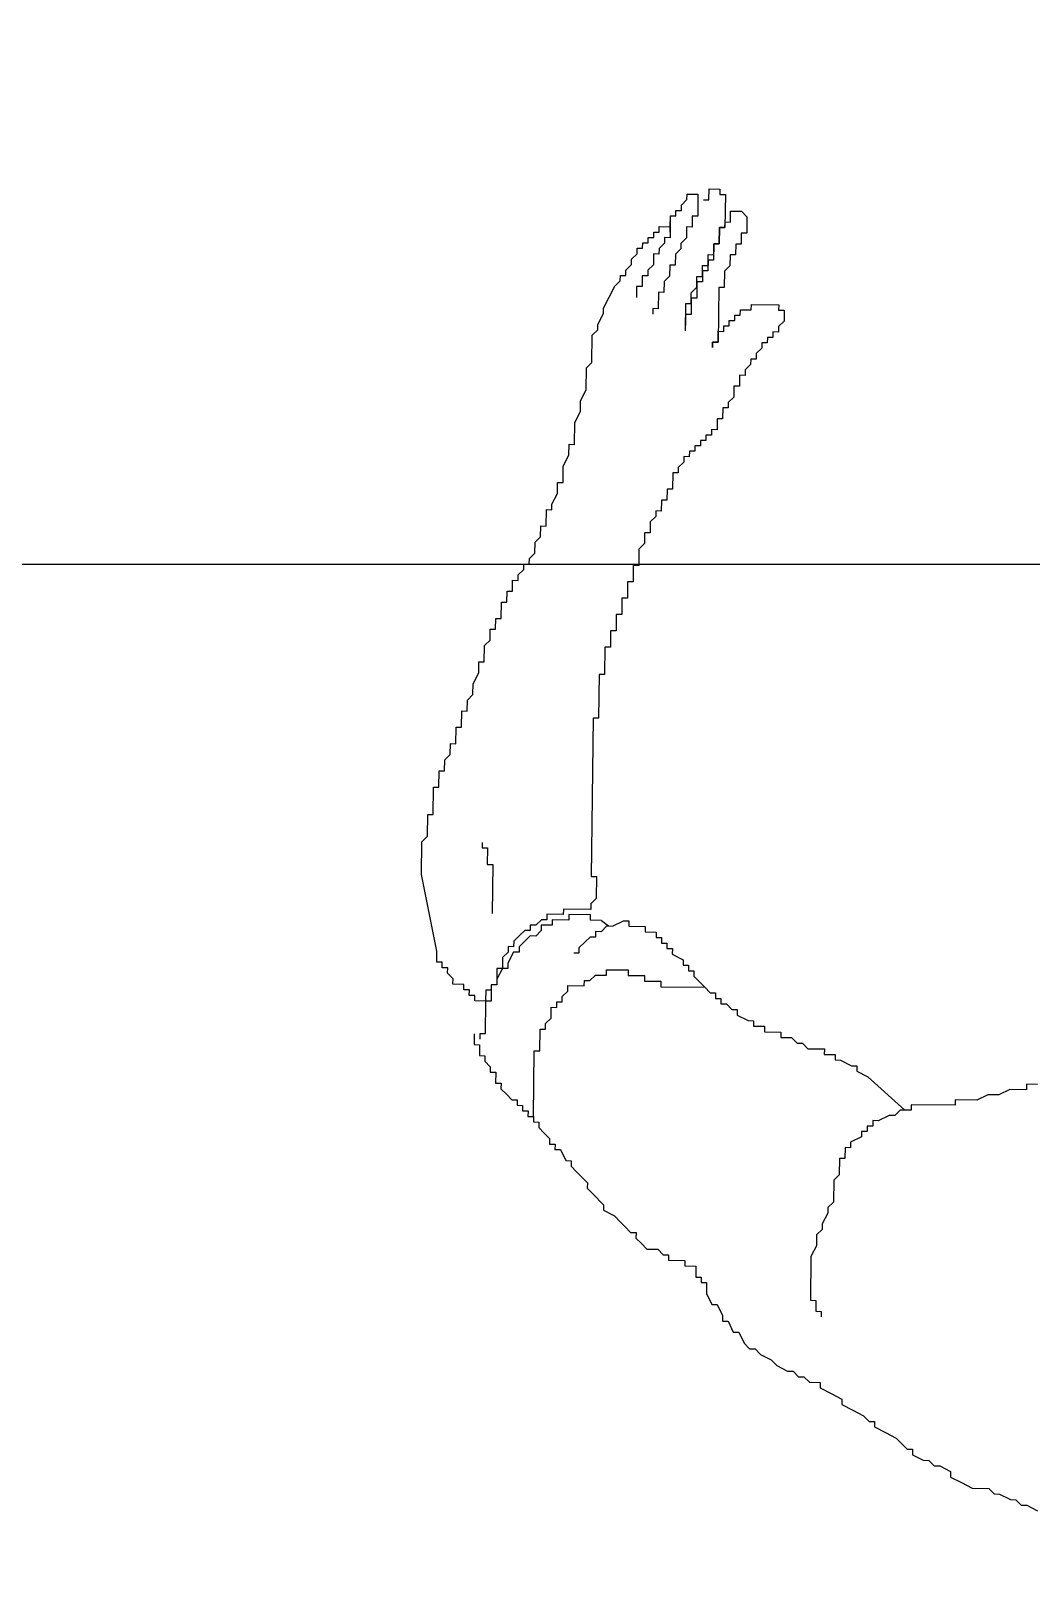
# Model space of a CAD drawing. Header units: millimetres. Extents: x 58411 to 366943, y -302717 to -95300.
# Drawn here: x 204028 to 204533, y -211147 to -210366 of the extents above; entities that cross this region are included whole.
import ezdxf

# ---------------------------------------------------------------- set-up
doc = ezdxf.new("R2010")
doc.units = ezdxf.units.MM
doc.header["$LTSCALE"] = 1000
for name, color, linetype in [('A-EQ', 200, 'Continuous'), ('A-Mur-Nuevo', 5, 'Continuous'), ('A-PALCOS', 200, 'Continuous')]:
    doc.layers.add(name, color=color, linetype=linetype)

# ---------------------------------------------------------------- blocks, each defined once
blk = doc.blocks.new('heladera larga')
blk.add_lwpolyline([(1444.3344, 722.52292), (1446.8344, 722.52292), (1446.8344, 721.52292), (1444.3344, 721.52292), (1444.3344, 722.52292)])
blk = doc.blocks.new('Operario')
at = {"color": 7}
for p, q in [((-211.1, -85.92), (-211.17, -91.45)), ((1.65, -91.29), (4.48, -85.79)), ((-211.17, -91.45), (-208.41, -91.49)), ((-208.41, -91.49), (-208.51, -99.78)), ((1.61, -94.05), (1.65, -91.29)), ((-208.51, -99.78), (-205.81, -105.35)), ((-4.05, -105.05), (-1.22, -99.55)), ((-1.22, -99.55), (-1.18, -96.79)), ((-1.18, -96.79), (1.61, -94.05)), ((-205.81, -105.35), (-205.88, -110.88)), ((-6.88, -110.54), (-4.08, -107.81)), ((-4.08, -107.81), (-4.05, -105.05)), ((-205.88, -110.88), (-203.18, -116.44)), ((-203.18, -116.44), (-203.32, -127.5)), ((-6.98, -118.84), (-6.88, -110.54)), ((-12.64, -129.83), (-9.81, -124.34)), ((-9.81, -124.34), (-6.98, -118.84)), ((-203.32, -127.5), (-200.56, -127.54)), ((-200.56, -127.54), (-200.83, -149.66)), ((-18.24, -135.3), (-15.41, -129.8)), ((-15.41, -129.8), (-12.64, -129.83)), ((-21.07, -140.79), (-18.27, -138.06)), ((-18.27, -138.06), (-18.24, -135.3)), ((-23.93, -149.06), (-21.1, -143.56)), ((-21.1, -143.56), (-21.07, -140.79)), ((-214.91, -171.61), (-198.1, -152.85)), ((-200.83, -149.66), (-198.06, -149.69)), ((-198.06, -149.69), (-198.13, -155.22)), ((-198.13, -155.22), (-195.4, -158.02)), ((-32.32, -157.25), (-29.53, -154.52)), ((-29.53, -154.52), (-26.73, -151.79)), ((-26.73, -151.79), (-26.7, -149.02)), ((-26.7, -149.02), (-23.93, -149.06)), ((-195.4, -158.02), (-195.43, -160.79)), ((-195.43, -160.79), (-192.74, -166.35)), ((-37.99, -168.24), (-35.16, -162.75)), ((-35.16, -162.75), (-32.32, -157.25)), ((-217.74, -177.11), (-214.91, -171.61)), ((-192.74, -166.35), (-192.77, -169.12)), ((-192.77, -169.12), (-190.01, -169.15)), ((-190.01, -169.15), (-190.04, -171.92)), ((-190.04, -171.92), (-187.28, -171.95)), ((-43.58, -173.71), (-40.78, -170.98)), ((-40.78, -170.98), (-40.75, -168.21)), ((-40.75, -168.21), (-37.99, -168.24)), ((-220.54, -179.84), (-220.51, -177.08)), ((-220.51, -177.08), (-217.74, -177.11)), ((-187.28, -171.95), (-187.31, -174.72)), ((-187.31, -174.72), (-184.55, -174.75)), ((-184.55, -174.75), (-181.85, -180.31)), ((-49.24, -184.7), (-46.41, -179.2)), ((-46.41, -179.2), (-43.58, -173.71)), ((-223.41, -188.1), (-223.37, -185.34)), ((-223.37, -185.34), (-220.54, -179.84)), ((-181.85, -180.31), (-179.09, -180.35)), ((-179.09, -180.35), (-179.12, -183.11)), ((-179.12, -183.11), (-173.6, -183.18)), ((-173.6, -183.18), (-173.63, -185.95)), ((-173.63, -185.95), (-165.34, -186.05)), ((-165.34, -186.05), (-162.61, -188.85)), ((-54.84, -190.16), (-52.01, -184.67)), ((-52.01, -184.67), (-49.24, -184.7)), ((-229.1, -201.86), (-229, -193.57)), ((-229, -193.57), (-226.24, -193.6)), ((-226.24, -193.6), (-226.17, -188.07)), ((-226.17, -188.07), (-223.41, -188.1)), ((-162.61, -188.85), (-151.56, -188.98)), ((-151.56, -188.98), (-148.83, -191.78)), ((-148.83, -191.78), (-146.06, -191.81)), ((-146.06, -191.81), (-140.57, -194.65)), ((-140.57, -194.65), (-137.81, -194.68)), ((-137.81, -194.68), (-135.08, -197.48)), ((-96.39, -197.95), (-96.36, -195.19)), ((-96.36, -195.19), (-93.59, -195.22)), ((-57.67, -195.66), (-54.84, -190.16)), ((-231.9, -204.59), (-229.1, -201.86)), ((-135.08, -197.48), (-129.55, -197.55)), ((-129.55, -197.55), (-124.06, -200.38)), ((-124.06, -200.38), (-101.95, -200.65)), ((-101.95, -200.65), (-101.92, -197.89)), ((-101.92, -197.89), (-96.39, -197.95)), ((-63.3, -203.89), (-60.5, -201.16)), ((-60.5, -201.16), (-60.43, -195.63)), ((-60.43, -195.63), (-57.67, -195.66)), ((-234.8, -215.62), (-234.73, -210.09)), ((-234.73, -210.09), (-231.93, -207.36)), ((-231.93, -207.36), (-231.9, -204.59)), ((-66.16, -212.15), (-66.13, -209.39)), ((-66.13, -209.39), (-63.33, -206.65)), ((-63.33, -206.65), (-63.3, -203.89)), ((-605.33, -230.45), (-605.17, -216.62)), ((-605.17, -216.62), (-602.4, -216.66)), ((-602.4, -216.66), (-602.37, -213.89)), ((-602.37, -213.89), (-596.84, -213.96)), ((-596.84, -213.96), (-594.11, -216.76)), ((-594.11, -216.76), (-591.35, -216.79)), ((-591.35, -216.79), (-591.38, -219.56)), ((-237.66, -223.88), (-237.56, -215.59)), ((-237.56, -215.59), (-234.8, -215.62)), ((-71.79, -220.38), (-68.99, -217.65)), ((-68.99, -217.65), (-66.16, -212.15)), ((-591.38, -219.56), (-588.62, -219.59)), ((-588.62, -219.59), (-588.65, -222.36)), ((-588.65, -222.36), (-585.89, -222.39)), ((-585.89, -222.39), (-585.92, -225.16)), ((-585.92, -225.16), (-583.16, -225.19)), ((-583.16, -225.19), (-580.43, -227.99)), ((-240.49, -229.38), (-240.43, -223.85)), ((-240.43, -223.85), (-237.66, -223.88)), ((-77.42, -228.61), (-74.62, -225.88)), ((-74.62, -225.88), (-71.79, -220.38)), ((-652.38, -235.41), (-649.58, -232.68)), ((-649.58, -232.68), (-641.29, -232.78)), ((-641.29, -232.78), (-641.33, -235.54)), ((-602.57, -230.48), (-605.33, -230.45)), ((-602.64, -236.01), (-602.57, -230.48)), ((-580.43, -227.99), (-577.67, -228.02)), ((-577.67, -228.02), (-577.7, -230.79)), ((-577.7, -230.79), (-574.94, -230.82)), ((-574.94, -230.82), (-572.21, -233.62)), ((-572.21, -233.62), (-569.44, -233.66)), ((-569.44, -233.66), (-569.48, -236.42)), ((-246.12, -237.61), (-243.29, -232.11)), ((-243.29, -232.11), (-243.26, -229.35)), ((-243.26, -229.35), (-240.49, -229.38)), ((-85.81, -236.8), (-80.25, -234.1)), ((-80.25, -234.1), (-77.45, -231.37)), ((-77.45, -231.37), (-77.42, -228.61)), ((-652.45, -240.94), (-652.38, -235.41)), ((-646.92, -241), (-652.45, -240.94)), ((-646.96, -243.77), (-646.92, -241)), ((-641.33, -235.54), (-635.8, -235.61)), ((-635.8, -235.61), (-635.83, -238.37)), ((-635.83, -238.37), (-630.31, -238.44)), ((-630.31, -238.44), (-630.34, -241.21)), ((-630.34, -241.21), (-624.81, -241.28)), ((-624.81, -241.28), (-622.08, -244.07)), ((-599.88, -236.05), (-602.64, -236.01)), ((-599.91, -238.81), (-599.88, -236.05)), ((-597.15, -238.85), (-599.91, -238.81)), ((-597.18, -241.61), (-597.15, -238.85)), ((-594.42, -241.65), (-597.18, -241.61)), ((-594.45, -244.41), (-594.42, -241.65)), ((-569.48, -236.42), (-563.95, -236.49)), ((-563.95, -236.49), (-563.98, -239.25)), ((-563.98, -239.25), (-558.46, -239.32)), ((-558.46, -239.32), (-555.73, -242.12)), ((-555.73, -242.12), (-552.97, -242.15)), ((-552.97, -242.15), (-553, -244.92)), ((-251.72, -243.07), (-248.92, -240.34)), ((-248.92, -240.34), (-248.89, -237.57)), ((-248.89, -237.57), (-246.12, -237.61)), ((-91.4, -242.26), (-85.84, -239.57)), ((-85.84, -239.57), (-85.81, -236.8)), ((-663.64, -251.86), (-663.57, -246.33)), ((-663.57, -246.33), (-660.81, -246.37)), ((-660.81, -246.37), (-660.77, -243.6)), ((-660.77, -243.6), (-644.19, -243.8)), ((-644.19, -243.8), (-646.96, -243.77)), ((-644.23, -246.57), (-644.19, -243.8)), ((-644.19, -243.8), (-644.23, -246.57)), ((-635.94, -246.67), (-644.23, -246.57)), ((-644.23, -246.57), (-635.94, -246.67)), ((-635.97, -249.44), (-635.94, -246.67)), ((-635.94, -246.67), (-635.97, -249.44)), ((-630.44, -249.5), (-635.97, -249.44)), ((-635.97, -249.44), (-627.68, -249.54)), ((-630.48, -252.27), (-630.44, -249.5)), ((-627.68, -249.54), (-627.71, -252.3)), ((-622.08, -244.07), (-613.79, -244.18)), ((-613.79, -244.18), (-613.83, -246.94)), ((-613.83, -246.94), (-586.19, -247.28)), ((-591.69, -244.45), (-594.45, -244.41)), ((-591.72, -247.21), (-591.69, -244.45)), ((-586.19, -247.28), (-591.72, -247.21)), ((-586.19, -247.28), (-586.23, -250.04)), ((-586.23, -250.04), (-586.19, -247.28)), ((-586.23, -250.04), (-583.46, -250.08)), ((-583.46, -250.08), (-586.23, -250.04)), ((-553, -244.92), (-547.47, -244.99)), ((-547.47, -244.99), (-547.51, -247.75)), ((-547.51, -247.75), (-541.98, -247.82)), ((-541.98, -247.82), (-542.01, -250.58)), ((-257.35, -251.3), (-257.31, -248.53)), ((-257.35, -251.3), (-257.31, -248.53)), ((-257.31, -248.53), (-254.55, -248.57)), ((-254.55, -248.57), (-254.51, -245.8)), ((-254.51, -245.8), (-251.75, -245.84)), ((-251.75, -245.84), (-251.72, -243.07)), ((-99.8, -250.46), (-99.76, -247.69)), ((-99.76, -247.69), (-94.2, -245)), ((-94.2, -245), (-91.44, -245.03)), ((-91.44, -245.03), (-91.4, -242.26)), ((-658.11, -251.93), (-663.64, -251.86)), ((-661.01, -262.96), (-660.94, -257.43)), ((-660.94, -257.43), (-649.89, -257.56)), ((-658.14, -254.7), (-658.11, -251.93)), ((-649.89, -257.56), (-649.92, -260.33)), ((-624.95, -252.34), (-630.48, -252.27)), ((-627.71, -252.3), (-622.19, -252.37)), ((-624.98, -255.1), (-624.95, -252.34)), ((-619.46, -255.17), (-624.98, -255.1)), ((-622.19, -252.37), (-622.22, -255.14)), ((-622.22, -255.14), (-616.69, -255.2)), ((-619.49, -257.93), (-619.46, -255.17)), ((-616.69, -255.2), (-616.73, -257.97)), ((-542.01, -250.58), (-539.25, -250.62)), ((-539.25, -250.62), (-539.28, -253.38)), ((-539.28, -253.38), (-536.52, -253.42)), ((-536.52, -253.42), (-536.55, -256.18)), ((-536.55, -256.18), (-533.79, -256.22)), ((-533.79, -256.22), (-533.82, -258.98)), ((-265.74, -259.49), (-260.14, -254.03)), ((-260.41, -276.15), (-260.14, -254.03)), ((-260.14, -254.03), (-257.35, -251.3)), ((-113.71, -258.59), (-113.68, -255.82)), ((-113.68, -255.82), (-110.92, -255.85)), ((-110.92, -255.85), (-110.88, -253.09)), ((-110.88, -253.09), (-105.36, -253.16)), ((-105.36, -253.16), (-99.8, -250.46)), ((-658.25, -262.99), (-661.01, -262.96)), ((-655.52, -265.79), (-658.25, -262.99)), ((-649.92, -260.33), (-644.39, -260.4)), ((-644.39, -260.4), (-644.43, -263.16)), ((-644.43, -263.16), (-638.9, -263.23)), ((-638.9, -263.23), (-636.17, -266.03)), ((-613.96, -258), (-619.49, -257.93)), ((-616.73, -257.97), (-608.44, -258.07)), ((-611.23, -260.8), (-613.96, -258)), ((-605.71, -260.87), (-611.23, -260.8)), ((-608.44, -258.07), (-608.47, -260.84)), ((-608.47, -260.84), (-600.18, -260.94)), ((-605.74, -263.63), (-605.71, -260.87)), ((-591.92, -263.8), (-605.74, -263.63)), ((-600.18, -260.94), (-600.21, -263.7)), ((-600.21, -263.7), (-594.69, -263.77)), ((-533.82, -258.98), (-531.06, -259.02)), ((-531.06, -259.02), (-531.09, -261.78)), ((-531.09, -261.78), (-528.33, -261.81)), ((-528.33, -261.81), (-528.36, -264.58)), ((-528.36, -264.58), (-525.6, -264.61)), ((-525.6, -264.61), (-522.87, -267.41)), ((-276.93, -270.42), (-274.1, -264.92)), ((-274.1, -264.92), (-271.33, -264.96)), ((-271.33, -264.96), (-271.3, -262.19)), ((-271.3, -262.19), (-268.53, -262.23)), ((-268.53, -262.23), (-268.5, -259.46)), ((-268.5, -259.46), (-265.74, -259.49)), ((-122.17, -272.31), (-122.07, -264.02)), ((-122.07, -264.02), (-119.31, -264.05)), ((-119.31, -264.05), (-119.24, -258.52)), ((-119.24, -258.52), (-113.71, -258.59)), ((-652.75, -265.83), (-655.52, -265.79)), ((-652.79, -268.59), (-652.75, -265.83)), ((-650.02, -268.62), (-652.79, -268.59)), ((-650.06, -271.39), (-650.02, -268.62)), ((-641.77, -271.49), (-650.06, -271.39)), ((-644.53, -271.46), (-647.29, -271.42)), ((-647.29, -271.42), (-639, -271.52)), ((-644.6, -276.99), (-644.53, -271.46)), ((-639, -271.52), (-639.04, -274.29)), ((-636.17, -266.03), (-633.41, -266.06)), ((-633.41, -266.06), (-630.68, -268.86)), ((-630.68, -268.86), (-625.15, -268.93)), ((-625.15, -268.93), (-625.19, -271.69)), ((-625.19, -271.69), (-619.66, -271.76)), ((-619.66, -271.76), (-616.93, -274.56)), ((-522.87, -267.41), (-520.11, -267.45)), ((-520.11, -267.45), (-520.14, -270.21)), ((-520.14, -270.21), (-511.85, -270.31)), ((-511.85, -270.31), (-511.89, -273.08)), ((-511.89, -273.08), (-506.36, -273.15)), ((-506.36, -273.15), (-506.39, -275.91)), ((-282.52, -275.88), (-282.49, -273.12)), ((-282.49, -273.12), (-279.72, -273.15)), ((-279.72, -273.15), (-279.69, -270.39)), ((-279.69, -270.39), (-276.93, -270.42)), ((-124.97, -275.04), (-124.94, -272.28)), ((-124.94, -272.28), (-122.17, -272.31)), ((-641.83, -277.02), (-644.6, -276.99)), ((-641.87, -279.79), (-641.83, -277.02)), ((-639.1, -279.82), (-641.87, -279.79)), ((-639.14, -282.59), (-639.1, -279.82)), ((-639.04, -274.29), (-636.27, -274.32)), ((-636.27, -274.32), (-633.54, -277.12)), ((-633.54, -277.12), (-630.78, -277.16)), ((-630.78, -277.16), (-630.81, -279.92)), ((-630.81, -279.92), (-625.29, -279.99)), ((-625.29, -279.99), (-622.56, -282.79)), ((-616.93, -274.56), (-611.4, -274.63)), ((-611.4, -274.63), (-611.44, -277.39)), ((-611.44, -277.39), (-603.15, -277.49)), ((-603.15, -277.49), (-603.18, -280.26)), ((-603.18, -280.26), (-600.42, -280.29)), ((-506.39, -275.91), (-500.87, -275.98)), ((-500.87, -275.98), (-500.9, -278.74)), ((-500.9, -278.74), (-498.14, -278.78)), ((-498.14, -278.78), (-495.41, -281.58)), ((-288.15, -284.11), (-288.08, -278.58)), ((-288.08, -278.58), (-285.32, -278.61)), ((-285.32, -278.61), (-285.28, -275.85)), ((-285.28, -275.85), (-282.52, -275.88)), ((-263.28, -284.42), (-263.18, -276.12)), ((-263.18, -276.12), (-260.41, -276.15)), ((-127.84, -283.31), (-127.77, -277.77)), ((-127.77, -277.77), (-124.97, -275.04)), ((-636.38, -282.62), (-639.14, -282.59)), ((-636.41, -285.38), (-636.38, -282.62)), ((-633.65, -285.42), (-636.41, -285.38)), ((-633.68, -288.18), (-633.65, -285.42)), ((-630.92, -288.22), (-633.68, -288.18)), ((-628.19, -291.02), (-630.92, -288.22)), ((-622.56, -282.79), (-619.79, -282.82)), ((-619.79, -282.82), (-619.83, -285.59)), ((-619.83, -285.59), (-614.3, -285.66)), ((-614.3, -285.66), (-614.34, -288.42)), ((-614.34, -288.42), (-608.81, -288.49)), ((-495.41, -281.58), (-489.88, -281.64)), ((-489.88, -281.64), (-489.91, -284.41)), ((-489.91, -284.41), (-484.39, -284.48)), ((-484.39, -284.48), (-481.66, -287.28)), ((-481.66, -287.28), (-473.37, -287.38)), ((-473.37, -287.38), (-473.4, -290.14)), ((-291.01, -292.37), (-290.91, -284.08)), ((-290.91, -284.08), (-288.15, -284.11)), ((-266.14, -292.68), (-266.04, -284.38)), ((-266.04, -284.38), (-263.28, -284.42)), ((-136.23, -291.5), (-136.19, -288.73)), ((-136.19, -288.73), (-133.43, -288.77)), ((-133.43, -288.77), (-130.63, -286.04)), ((-130.63, -286.04), (-127.84, -283.31)), ((-625.42, -291.05), (-628.19, -291.02)), ((-622.69, -293.85), (-625.42, -291.05)), ((-619.93, -293.88), (-622.69, -293.85)), ((-619.96, -296.65), (-619.93, -293.88)), ((-617.2, -296.68), (-619.96, -296.65)), ((-614.47, -299.48), (-617.2, -296.68)), ((-473.4, -290.14), (-465.11, -290.24)), ((-465.11, -290.24), (-465.14, -293.01)), ((-465.14, -293.01), (-456.85, -293.11)), ((-456.85, -293.11), (-456.89, -295.88)), ((-456.89, -295.88), (-448.6, -295.98)), ((-448.6, -295.98), (-448.63, -298.74)), ((-293.81, -295.1), (-293.78, -292.34)), ((-291.12, -300.67), (-293.81, -295.1)), ((-293.78, -292.34), (-291.01, -292.37)), ((-269.04, -303.7), (-268.91, -292.64)), ((-268.91, -292.64), (-266.14, -292.68)), ((-141.82, -296.96), (-139.03, -294.23)), ((-139.03, -294.23), (-136.23, -291.5)), ((-608.98, -302.31), (-614.47, -299.48)), ((-603.48, -305.15), (-608.98, -302.31)), ((-448.63, -298.74), (-440.34, -298.84)), ((-440.34, -298.84), (-440.37, -301.61)), ((-440.37, -301.61), (-432.08, -301.71)), ((-432.08, -301.71), (-432.12, -304.48)), ((-432.12, -304.48), (-418.3, -304.65)), ((-418.3, -304.65), (-418.33, -307.41)), ((-293.95, -306.17), (-291.14, -302.71)), ((-291.15, -303.43), (-291.12, -300.67)), ((-288.42, -306.23), (-291.15, -303.43)), ((-266.28, -303.74), (-269.04, -303.7)), ((-266.35, -309.27), (-266.28, -303.74)), ((-147.45, -305.19), (-144.62, -299.69)), ((-144.62, -299.69), (-141.82, -296.96)), ((-600.72, -305.18), (-603.48, -305.15)), ((-595.23, -308.01), (-600.72, -305.18)), ((-592.46, -308.05), (-595.23, -308.01)), ((-589.73, -310.85), (-592.46, -308.05)), ((-575.92, -311.02), (-589.73, -310.85)), ((-573.19, -313.81), (-575.92, -311.02)), ((-418.33, -307.41), (-396.23, -307.68)), ((-396.23, -307.68), (-396.26, -310.45)), ((-396.26, -310.45), (-316.12, -311.43)), ((-316.12, -311.43), (-316.09, -308.66)), ((-316.09, -308.66), (-305.03, -308.8)), ((-305.03, -308.8), (-302.3, -311.59)), ((-302.3, -311.59), (-299.54, -311.63)), ((-299.54, -311.63), (-299.71, -325.46)), ((-296.78, -311.66), (-296.91, -322.72)), ((-294.01, -311.7), (-296.78, -311.66)), ((-293.95, -306.17), (-294.01, -311.7)), ((-288.45, -309), (-288.42, -306.23)), ((-285.69, -309.03), (-288.45, -309)), ((-285.72, -311.8), (-285.69, -309.03)), ((-282.99, -314.6), (-285.72, -311.8)), ((-263.62, -312.07), (-266.35, -309.27)), ((-263.65, -314.83), (-263.62, -312.07)), ((-158.61, -313.35), (-155.81, -310.62)), ((-155.81, -310.62), (-150.21, -305.16)), ((-150.21, -305.16), (-147.45, -305.19)), ((-562.13, -313.95), (-573.19, -313.81)), ((-556.64, -316.78), (-562.13, -313.95)), ((-551.11, -316.85), (-556.64, -316.78)), ((-545.62, -319.68), (-551.11, -316.85)), ((-534.57, -319.82), (-545.62, -319.68)), ((-534.6, -322.58), (-534.57, -319.82)), ((-280.26, -317.4), (-282.99, -314.6)), ((-277.5, -317.43), (-280.26, -317.4)), ((-277.53, -320.19), (-277.5, -317.43)), ((-260.89, -314.87), (-263.65, -314.83)), ((-260.99, -323.16), (-260.89, -314.87)), ((-169.76, -321.51), (-166.96, -318.78)), ((-166.96, -318.78), (-164.17, -316.05)), ((-164.17, -316.05), (-161.37, -313.32)), ((-161.37, -313.32), (-158.61, -313.35)), ((-529.07, -322.65), (-534.6, -322.58)), ((-523.58, -325.48), (-529.07, -322.65)), ((-515.29, -325.59), (-523.58, -325.48)), ((-515.33, -328.35), (-515.29, -325.59)), ((-299.71, -325.46), (-296.95, -325.49)), ((-296.95, -325.49), (-297.05, -333.78)), ((-296.91, -322.72), (-294.15, -322.76)), ((-294.15, -322.76), (-294.25, -331.05)), ((-258.22, -323.2), (-260.99, -323.16)), ((-255.5, -326), (-258.22, -323.2)), ((-252.73, -326.03), (-255.5, -326)), ((-252.77, -328.79), (-252.73, -326.03)), ((-178.15, -329.71), (-178.12, -326.94)), ((-178.12, -326.94), (-172.56, -324.24)), ((-172.56, -324.24), (-172.52, -321.48)), ((-172.52, -321.48), (-169.76, -321.51)), ((-509.8, -328.42), (-515.33, -328.35)), ((-504.31, -331.25), (-509.8, -328.42)), ((-501.54, -331.28), (-504.31, -331.25)), ((-501.58, -334.05), (-501.54, -331.28)), ((-493.29, -334.15), (-501.58, -334.05)), ((-493.32, -336.92), (-493.29, -334.15)), ((-297.05, -333.78), (-294.28, -333.82)), ((-294.28, -333.82), (-294.32, -336.58)), ((-294.25, -331.05), (-291.49, -331.09)), ((-291.49, -331.09), (-291.55, -336.62)), ((-250, -328.83), (-252.77, -328.79)), ((-250.04, -331.59), (-250, -328.83)), ((-244.51, -331.66), (-250.04, -331.59)), ((-241.78, -334.46), (-244.51, -331.66)), ((-239.02, -334.49), (-241.78, -334.46)), ((-239.05, -337.26), (-239.02, -334.49)), ((-189.31, -337.87), (-186.51, -335.14)), ((-186.51, -335.14), (-183.71, -332.4)), ((-183.71, -332.4), (-180.95, -332.44)), ((-180.95, -332.44), (-180.92, -329.67)), ((-180.92, -329.67), (-178.15, -329.71)), ((-487.79, -336.98), (-493.32, -336.92)), ((-485.06, -339.78), (-487.79, -336.98)), ((-479.54, -339.85), (-485.06, -339.78)), ((-476.81, -342.65), (-479.54, -339.85)), ((-474.04, -342.68), (-476.81, -342.65)), ((-474.08, -345.45), (-474.04, -342.68)), ((-294.32, -336.58), (-291.59, -339.38)), ((-291.59, -339.38), (-291.62, -342.15)), ((-291.62, -342.15), (-288.86, -342.18)), ((-291.55, -336.62), (-288.79, -336.65)), ((-288.86, -342.18), (-288.89, -344.95)), ((-288.79, -336.65), (-286.06, -339.45)), ((-286.06, -339.45), (-286.1, -342.22)), ((-286.1, -342.22), (-280.64, -347.81)), ((-228, -337.39), (-239.05, -337.26)), ((-228.03, -340.16), (-228, -337.39)), ((-194.87, -340.57), (-228.03, -340.16)), ((-197.7, -346.06), (-197.67, -343.3)), ((-197.67, -343.3), (-194.9, -343.33)), ((-194.9, -343.33), (-194.87, -340.57)), ((-194.87, -340.57), (-192.11, -340.6)), ((-192.11, -340.6), (-192.07, -337.83)), ((-192.07, -337.83), (-189.31, -337.87)), ((-471.31, -345.48), (-474.08, -345.45)), ((-468.58, -348.28), (-471.31, -345.48)), ((-465.82, -348.32), (-468.58, -348.28)), ((-465.85, -351.08), (-465.82, -348.32)), ((-460.33, -351.15), (-465.85, -351.08)), ((-460.36, -353.91), (-460.33, -351.15)), ((-288.89, -344.95), (-286.16, -347.75)), ((-286.16, -347.75), (-283.43, -350.55)), ((-283.43, -350.55), (-280.67, -350.58)), ((-280.67, -350.58), (-280.7, -353.34)), ((-280.64, -347.81), (-277.87, -347.85)), ((-277.87, -347.85), (-277.91, -350.61)), ((-277.91, -350.61), (-272.41, -353.45)), ((-206.09, -354.26), (-203.29, -351.53)), ((-203.29, -351.53), (-203.26, -348.76)), ((-203.26, -348.76), (-200.5, -348.79)), ((-200.5, -348.79), (-200.46, -346.03)), ((-200.46, -346.03), (-197.7, -346.06)), ((-454.83, -353.98), (-460.36, -353.91)), ((-454.87, -356.75), (-454.83, -353.98)), ((-446.58, -356.85), (-454.87, -356.75)), ((-446.61, -359.61), (-446.58, -356.85)), ((-280.7, -353.34), (-277.94, -353.38)), ((-277.94, -353.38), (-275.21, -356.18)), ((-275.21, -356.18), (-269.68, -356.25)), ((-272.41, -353.45), (-269.65, -353.48)), ((-269.68, -356.25), (-269.72, -359.01)), ((-269.72, -359.01), (-261.43, -359.11)), ((-269.65, -353.48), (-269.68, -356.25)), ((-269.68, -356.25), (-264.19, -359.08)), ((-264.19, -359.08), (-261.43, -359.11)), ((-261.43, -359.11), (-261.46, -361.88)), ((-261.43, -359.11), (-261.46, -361.88)), ((-211.69, -359.72), (-211.65, -356.95)), ((-211.65, -356.95), (-208.89, -356.99)), ((-208.89, -356.99), (-206.09, -354.26)), ((-441.08, -359.68), (-446.61, -359.61)), ((-441.12, -362.45), (-441.08, -359.68)), ((-435.59, -362.51), (-441.12, -362.45)), ((-432.86, -365.31), (-435.59, -362.51)), ((-424.57, -365.41), (-432.86, -365.31)), ((-424.61, -368.18), (-424.57, -365.41)), ((-333.38, -366.53), (-330.61, -366.56)), ((-330.61, -366.56), (-330.58, -363.8)), ((-330.58, -363.8), (-322.29, -363.9)), ((-322.29, -363.9), (-322.26, -361.13)), ((-322.26, -361.13), (-297.39, -361.44)), ((-261.46, -361.88), (-258.7, -361.91)), ((-261.46, -361.88), (-253.17, -361.98)), ((-258.7, -361.91), (-258.73, -364.68)), ((-258.73, -364.68), (-253.2, -364.74)), ((-253.2, -364.74), (-253.27, -370.27)), ((-253.17, -361.98), (-253.2, -364.74)), ((-253.2, -364.74), (-236.62, -364.95)), ((-236.62, -364.95), (-236.66, -367.71)), ((-225.6, -367.85), (-225.57, -365.08)), ((-225.57, -365.08), (-222.81, -365.12)), ((-222.81, -365.12), (-220.01, -362.38)), ((-220.01, -362.38), (-217.25, -362.42)), ((-217.25, -362.42), (-217.21, -359.65)), ((-217.21, -359.65), (-211.69, -359.72)), ((-419.08, -368.25), (-424.61, -368.18)), ((-413.59, -371.08), (-419.08, -368.25)), ((-408.06, -371.15), (-413.59, -371.08)), ((-405.33, -373.95), (-408.06, -371.15)), ((-399.8, -374.01), (-405.33, -373.95)), ((-399.84, -376.78), (-399.8, -374.01)), ((-258.83, -372.97), (-258.87, -375.74)), ((-256.07, -373.01), (-258.83, -372.97)), ((-256.04, -370.24), (-256.07, -373.01)), ((-253.27, -370.27), (-256.04, -370.24)), ((-236.69, -370.48), (-231.17, -370.54)), ((-236.66, -367.71), (-233.89, -367.75)), ((-231.17, -370.54), (-231.13, -367.78)), ((-231.13, -367.78), (-225.6, -367.85)), ((-391.55, -376.88), (-399.84, -376.78)), ((-391.58, -379.65), (-391.55, -376.88)), ((-383.29, -379.75), (-391.58, -379.65)), ((-383.32, -382.51), (-383.29, -379.75)), ((-377.8, -382.58), (-383.32, -382.51)), ((-375.07, -385.38), (-377.8, -382.58)), ((-264.46, -381.2), (-267.26, -383.93)), ((-261.7, -381.23), (-264.46, -381.2)), ((-261.63, -375.7), (-261.7, -381.23)), ((-258.87, -375.74), (-261.63, -375.7)), ((-369.54, -385.45), (-375.07, -385.38)), ((-369.57, -388.21), (-369.54, -385.45)), ((-361.28, -388.31), (-369.57, -388.21)), ((-361.32, -391.08), (-361.28, -388.31)), ((-278.38, -389.33), (-317.17, -397.15)), ((-272.85, -389.39), (-278.38, -389.33)), ((-272.82, -386.63), (-272.85, -389.39)), ((-270.06, -386.66), (-272.82, -386.63)), ((-270.02, -383.9), (-270.06, -386.66)), ((-267.26, -383.93), (-270.02, -383.9)), ((-347.5, -391.25), (-361.32, -391.08)), ((-347.53, -394.01), (-347.5, -391.25)), ((-336.48, -394.15), (-347.53, -394.01)), ((-333.75, -396.95), (-336.48, -394.15)), ((-317.17, -397.15), (-333.75, -396.95))]:
    blk.add_line(p, q, dxfattribs=at)

msp = doc.modelspace()

# ---------------------------------------------------------------- linework, layer by layer
at = {"layer": 'A-Mur-Nuevo', "ltscale": 500}
msp.add_circle((204294.377, -216386.967), 40772.57, dxfattribs=at)

# ---------------------------------------------------------------- block references
at = {"layer": 'A-EQ', "color": 0, "xscale": -1000, "yscale": 1000, "zscale": 1000, "rotation": 180}
msp.add_blockref('heladera larga', (-1241039.832, 511887.825), dxfattribs=at)
at = {"layer": 'A-PALCOS', "rotation": 270}
msp.add_blockref('Operario', (204622.385, -211109.187), dxfattribs=at)

doc.saveas('drawing.dxf')
